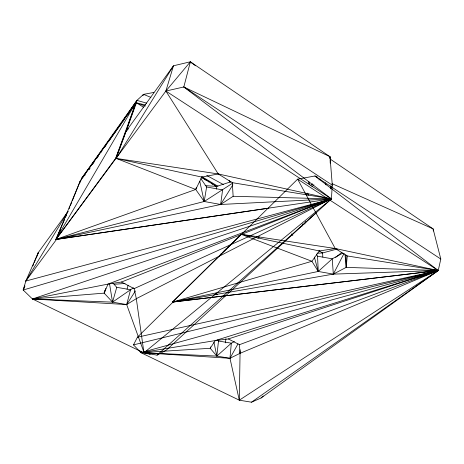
<?xml version="1.0" encoding="UTF-8"?>
<svg xmlns="http://www.w3.org/2000/svg" width="464" height="464" viewBox="0 0 464 464"><rect width="100%" height="100%" fill="white"/><g stroke="black" fill="none" stroke-linecap="round" stroke-linejoin="round"><path stroke-width="0.7" d="M329.892 158.874L433.092 228.862L440.8 259.04L438.231 270.529L261.081 397.979L251.511 402.201L239.302 400.188L240.12 349.723M329.933 158.154L330.02 156.716L190.373 61.799L173.478 65.784L125.988 131.405L115.791 158.149L55.918 239.476L331.4 198.882L332.294 185.165L330.02 156.716L183.814 86.977L165.88 91.043L55.918 239.476L268.122 208.266M240.137 351.88L240.027 353.324L229.97 358.301L144.147 352.791M335.234 248.507L319.336 250.96L311.918 261.273L172.498 302.076L333.32 274.125L346.196 267.368L347.252 255.948L335.234 248.507L241.193 234.245L172.498 302.076L438.231 270.529L314.923 175.995L297.639 179.15L172.498 302.076L438.231 270.529L297.639 179.15L335.234 248.507L438.231 270.529L251.511 402.201M225.492 342.867L225.898 338.737M217.575 339.892L218.498 341.005L216.845 356.091L140.917 352.646L133.487 344.874L137.431 337.2L172.846 302.261M308.183 195.39L308.345 193.958M309.407 184.678L309.61 182.851L308.543 183.547L308.838 181.441M304.802 224.048L304.993 222.621M302.534 225.951L302.835 223.805M306.884 195.228L307.191 193.082M216.259 189.155L216.659 186.383L230.968 181.755M200.854 178.652L206.613 186.98L204.212 201.498L55.918 239.476L80.289 180.937L135.975 102.486L143.736 107.393M153.81 92.452L143.544 94.36L136.932 100.375L136.445 102.782L116.226 158.404L195.721 189.469L204.212 201.498L220.649 204.479L331.4 198.882L183.814 86.977L190.373 61.799L195.501 65.801M79.878 182.903L80.289 180.937L72.303 200.854M144.263 351.555L143.968 352.942L157.052 355.134L166.286 350.169L331.4 198.882L165.88 91.043L173.478 65.784L116.226 158.404L115.791 158.149L135.975 102.486L108.559 141.537M141.224 351.26L140.917 352.646L239.302 400.188L438.231 270.529L347.252 255.948M127.043 289.263L128.122 285.209M80.898 180.554L81.415 178.663L136.932 100.375L146.636 103.153M112.938 283.098L116.754 287.32L112.537 302.145L32.463 298.978L23.2 290.017L25.845 281.033L38.28 252.602L68.04 211.48L25.845 281.033L329.156 199.636L121.475 282.031L108.008 284.101L32.463 298.978L143.968 352.942L136.317 298.665L134.16 288.625L121.475 282.031M210.633 346.91L210.227 348.29L216.845 356.091L229.97 358.301L239.302 400.188M37.248 256.041L38.28 252.602L34.243 262.624M329.399 199.793L136.317 298.665L126.678 304.57L112.537 302.145L104.168 293.132L104.98 290.447M64.658 219.292L55.918 239.476L195.721 189.469L196.382 187.421M33.878 299.274L32.463 298.978L104.168 293.132L105.827 288.376M69.107 208.823L69.902 206.834M70.435 205.506L71.769 202.182M104.168 293.132L108.008 284.101L329.156 199.636L23.2 290.017L24.818 286.01M32.898 265.965L33.704 263.958M59.862 231.159L60.68 229.193M65.499 217.338L66.63 214.733M23.2 290.017L24.928 286.05M195.721 189.469L201.782 177.091L218.248 173.959L331.4 198.882L134.16 288.625M344.131 253.321L333.32 274.125L318.246 271.457L172.498 302.076M238.02 343.83L229.97 358.301L231.327 343.186L234.407 341.62M142.802 95.596L143.544 94.36L150.881 97.394M232.853 184.823L220.649 204.479L55.918 239.476L135.975 102.486L125.988 131.405L128.447 128.748M135.436 290.911L126.678 304.57L143.811 351.845M64.519 216.908L68.04 211.48M123.9 119.555L125.123 117.757M127.159 114.759L129.601 111.163M130.413 109.962L136.932 100.375M84.465 175.856L85.295 174.673M89.036 169.348L89.865 168.165M92.359 164.616L94.018 162.249M96.512 158.7L98.588 155.742M100.665 152.778L101.912 151.003M104.406 147.453L106.482 144.495M89.105 169.395L89.946 168.217M142.703 95.538L143.544 94.36M111.894 136.636L81.415 178.663L83.433 176.674M112.74 135.471L116.551 130.216M117.398 129.05L121.208 123.795M122.479 122.044L124.59 119.126M127.554 115.037L128.4 113.871M132.211 108.617L133.058 107.451M25.845 281.033L56.318 239.685M220.603 254.353L221.635 253.332M223.178 251.807L226.78 248.252M227.812 247.231L230.898 244.186M257.833 238.473L259.399 236.971M311.883 186.737L313.913 184.794M318.988 179.939L320.003 178.965M261.081 397.979L263.204 396.007M157.052 355.134L315.99 213.005M335.634 257.445L341.759 252.404M247.486 236.889L249.168 235.521M310.834 185.165L312.469 183.825M329.991 200.175L143.944 352.785M232.441 183.303L204.212 201.498L199.769 181.343M133.51 287.86L130.558 289.71L126.678 304.57L32.463 298.978L331.4 198.882L233.143 196.284L220.649 204.479L222.592 189.898L206.613 186.98M342.902 253.077L332.247 258.825L318.246 271.457L311.918 261.273L241.57 234.465L319.336 250.96M345.042 254.846L346.196 267.368L438.231 270.529L240.027 353.324L239.459 344.7L228.363 338.946L215.232 340.593L140.917 352.646L142.344 352.901M239.459 344.7L438.231 270.529L333.32 274.125L332.247 258.825L317.562 256.203L316.471 254.417M228.363 338.946L438.231 270.529L137.431 337.2M438.231 270.529L215.232 340.593L210.227 348.29L140.917 352.646L438.231 270.529L133.487 344.874M337.044 249.058L322.596 252.955L316.982 253.216M114.231 284.281L125.054 283.458M205.129 185.629L216.659 186.383L201.567 177.144M331.4 198.882L232.302 182.683L218.248 173.959L116.226 158.404L201.782 177.091M218.498 341.005L231.327 343.186L216.845 356.091L213.933 342.223M116.754 287.32L130.558 289.71L112.537 302.145L109.556 283.951M145.905 353.545L147.332 353.806M148.758 354.061L150.185 354.322M145.522 105.044L136.445 102.782L145.191 106.117M317.562 177.178L314.923 175.995L440.8 259.04M332.085 183.674L433.092 228.862L433.359 231.014M218.341 173.82L219.652 174.418M216.207 293.579L217.483 294.275M206.793 175.496L223.335 184.521M215.354 293.364L217.245 294.402M201.823 176.627L217.987 186.261M291.433 233.995L292.656 234.732M201.782 177.654L206.712 180.664M207.942 181.418L209.177 182.166M211.027 183.297L212.872 184.423M214.107 185.177L215.957 186.302M318.93 250.717L322.596 252.955L322.822 257.114M291.612 234.25L292.848 235.004M321.291 252.375L322.526 253.129M291.462 234.395L292.703 235.155M183.814 86.977L332.294 185.165M191.151 63.011L190.373 61.799L165.88 91.043L218.248 173.959M229.065 180.473L230.231 182.306M325.328 182.839L326.006 184.881M314.354 257.056L318.246 271.457L317.562 256.203M330.42 185.954L330.635 188.825M232.302 182.683L233.143 196.284M330.02 156.716L330.066 158.149M330.136 160.289L330.229 163.148M330.983 186.018L331.076 188.877M305.747 221.212L305.782 222.645M346.011 255.119L346.196 267.368"/></g></svg>
